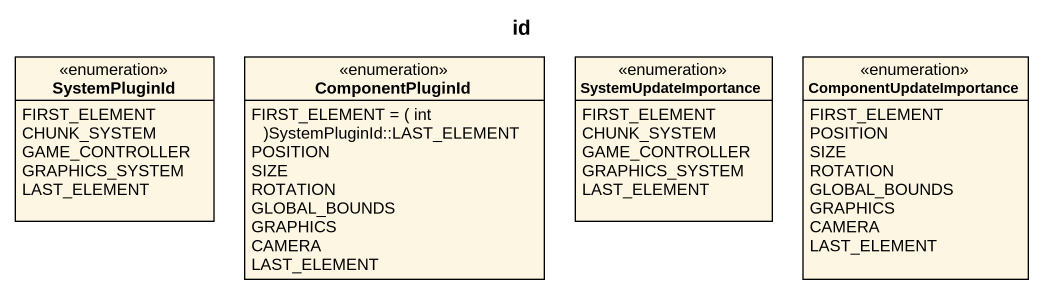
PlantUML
@startuml
title id
hide circle
hide empty members
enum SystemPluginId {
  FIRST_ELEMENT
  CHUNK_SYSTEM
  GAME_CONTROLLER
  GRAPHICS_SYSTEM
  LAST_ELEMENT
}
enum ComponentPluginId {
  {field} FIRST_ELEMENT = ( int )SystemPluginId::LAST_ELEMENT
  POSITION
  SIZE
  ROTATION
  GLOBAL_BOUNDS
  GRAPHICS
  CAMERA
  LAST_ELEMENT
}
enum SystemUpdateImportance {
  FIRST_ELEMENT
  CHUNK_SYSTEM
  GAME_CONTROLLER
  GRAPHICS_SYSTEM
  LAST_ELEMENT
}
enum ComponentUpdateImportance {
  FIRST_ELEMENT
  POSITION
  SIZE
  ROTATION
  GLOBAL_BOUNDS
  GRAPHICS
  CAMERA
  LAST_ELEMENT
}
@enduml
